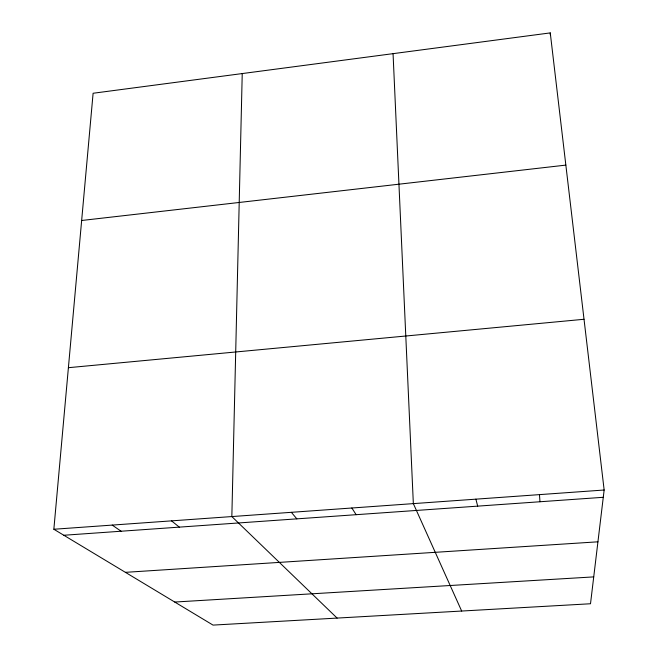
<?xml version="1.0" encoding="UTF-8"?>
<svg xmlns="http://www.w3.org/2000/svg" width="658" height="658" viewBox="0 0 658 658"><rect width="100%" height="100%" fill="white"/><g stroke="black" fill="none" stroke-linecap="round" stroke-linejoin="round"><path stroke-width="0.99" d="M242.234 73.564L231.838 516.563L337.11 618.084M53.849 529.254L93.107 93.255L550.261 32.9L604.151 490.013L590.506 603.756L213.028 625.1L53.849 529.254L604.151 490.013M81.65 220.488L565.847 165.109M68.399 367.69L584.024 319.278M63.818 535.258L603.279 497.3M125.398 572.337L597.933 541.814M174.732 602.045L593.73 576.893M112.205 525.092L121.097 531.228M171.524 520.865L179.313 527.132M291.354 512.319L296.84 518.858M351.849 508.001L356.151 514.688M461.669 611.043L413.347 503.617L393.056 53.652M475.882 499.159L477.683 506.134M539.478 494.627L539.963 501.75M550.261 32.9L550.294 34.907"/></g></svg>
